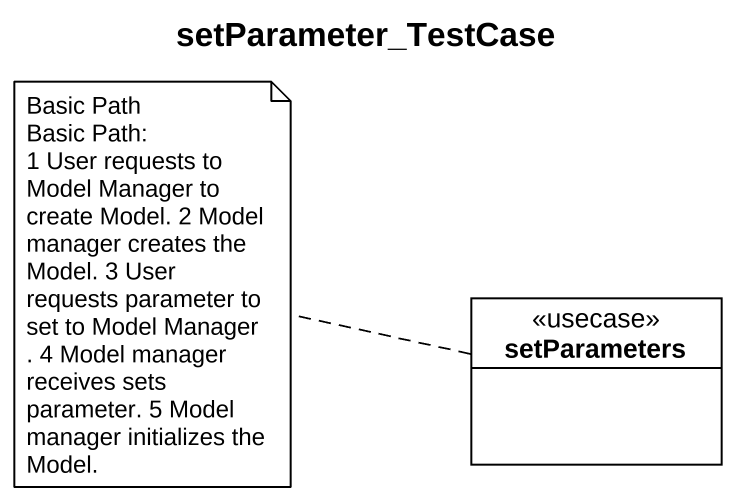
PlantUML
@startuml
title setParameter_TestCase
hide circle
hide empty members
class setParameters <<usecase>>
note left of setParameters
  Basic Path
  Basic Path:
  1 User requests to Model Manager to create Model. 2 Model manager creates the Model. 3 User requests parameter to set to Model Manager . 4 Model manager receives sets parameter. 5 Model manager initializes the Model.
end note
@enduml
